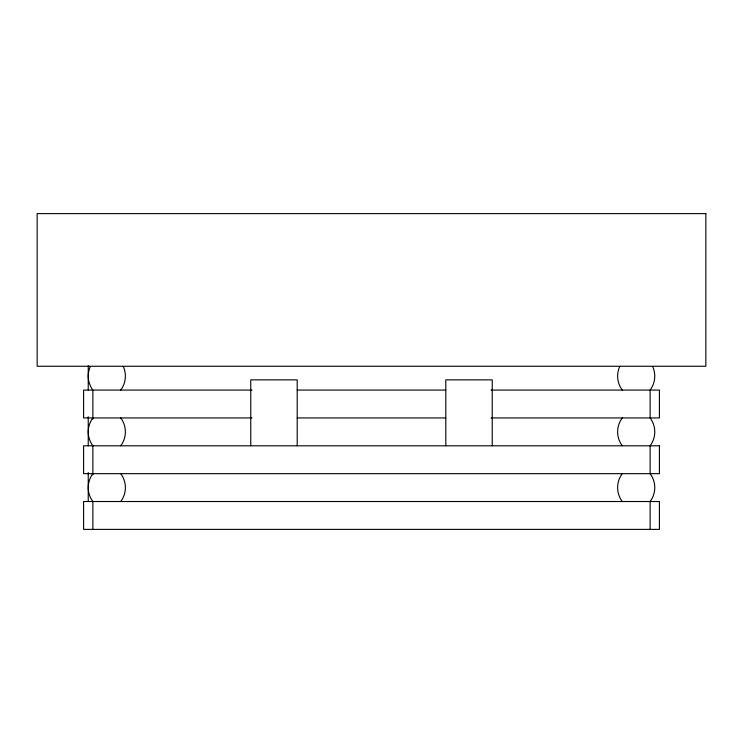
<?xml version="1.0" encoding="UTF-8"?>
<svg xmlns="http://www.w3.org/2000/svg" width="743" height="743" viewBox="0 0 743 743"><rect width="100%" height="100%" fill="white"/><g stroke="black" fill="none" stroke-linecap="round" stroke-linejoin="round"><path stroke-width="1.11" d="M251.923 390.075L83.587 390.075L83.587 417.938L251.923 417.938M297.2 390.075L445.8 390.075M491.077 390.075L659.413 390.075L659.413 417.938L491.077 417.938M297.2 417.938L445.8 417.938M650.125 529.387L650.125 501.525A23.219 23.219 0 0 0 650.125 473.662L650.125 445.8A23.219 23.219 0 0 0 650.125 417.938L650.125 390.075A23.219 23.219 0 0 0 652.66 366.485M492.237 445.8L492.237 379.859L445.8 379.859L445.8 445.8M297.2 445.8L297.2 379.859L250.762 379.859L250.762 445.8M92.875 419.098L92.875 390.075A23.219 23.219 0 0 1 90.34 366.485M92.875 474.823L92.875 445.8A23.219 23.219 0 0 1 92.875 417.938M92.875 529.387L92.875 501.525A23.219 23.219 0 0 1 92.875 473.662M88.231 365.695L88.231 390.075M88.231 416.777L88.231 445.8M88.231 472.502L88.231 501.525M123.273 366.485A23.219 23.219 0 0 1 120.737 390.075M120.737 417.938A23.219 23.219 0 0 1 120.737 445.8M120.737 473.662A23.219 23.219 0 0 1 120.737 501.525M622.262 501.525A23.219 23.219 0 0 1 622.262 473.662M622.262 445.8A23.219 23.219 0 0 1 622.262 417.938M622.262 390.075A23.219 23.219 0 0 1 619.727 366.485M705.85 213.612L37.15 213.612L37.15 366.253L705.85 366.253L705.85 213.612M659.413 445.8L83.587 445.8L83.587 473.662L659.413 473.662L659.413 445.8M659.413 501.525L83.587 501.525L83.587 529.387L659.413 529.387L659.413 501.525"/></g></svg>
